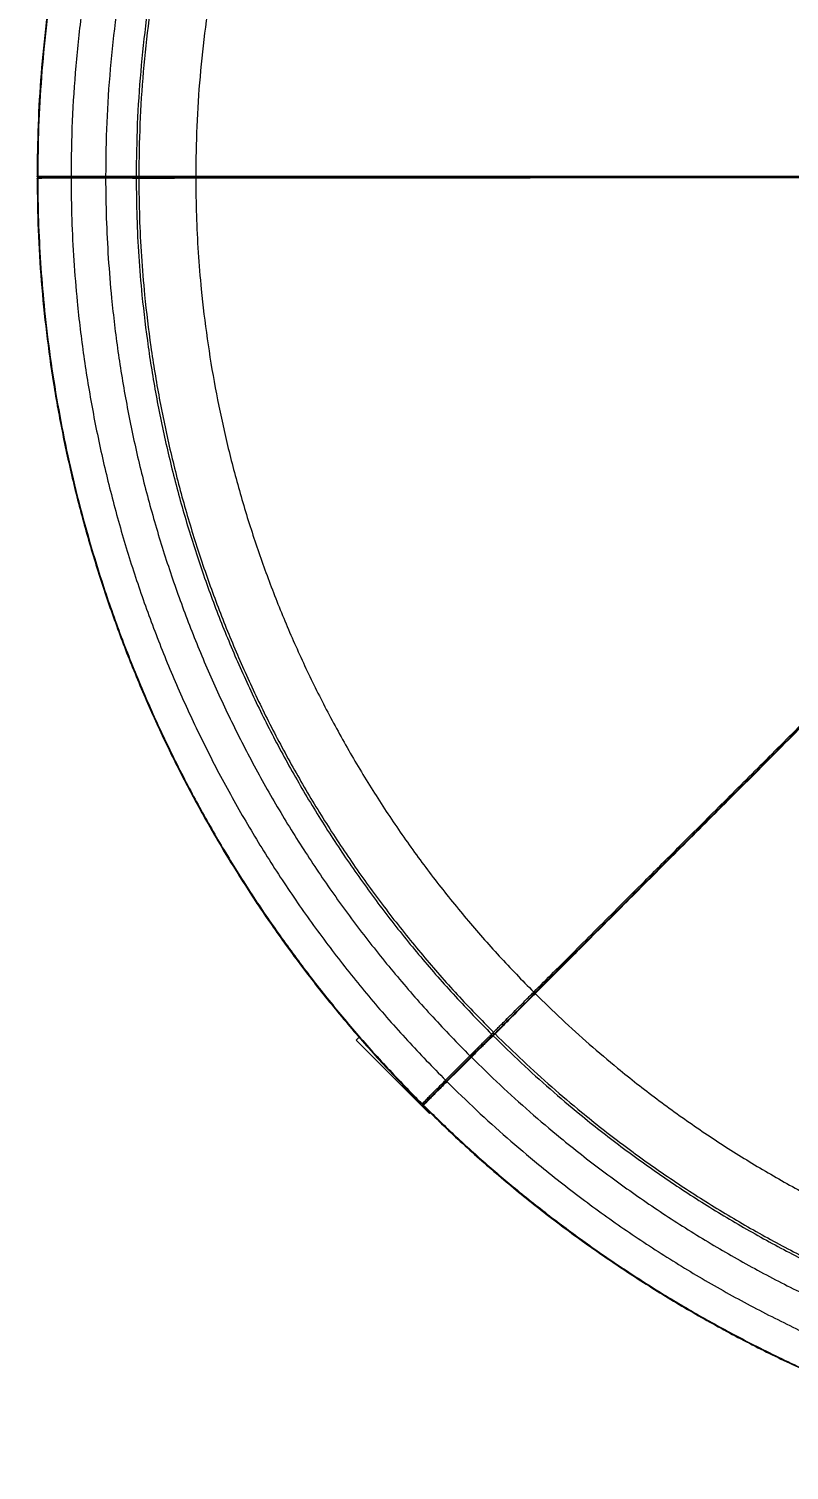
# Model space of a CAD drawing. Header units: millimetres. Extents: x -4205 to 5426, y -5663 to 3364.
# Drawn here: x -1367 to -927, y -2645 to -1811 of the extents above; entities that cross this region are included whole.
import ezdxf

# ---------------------------------------------------------------- set-up
doc = ezdxf.new("R2010")
doc.units = ezdxf.units.MM
for name, color, linetype in [('DIKOM_ОБЪЕКТ', 7, 'Continuous'), ('DIKOM_РАЗМЕР_ЗОНА', 7, 'Continuous'), ('DIKOM_РАЗМЕР_ОБЪЕКТА', 7, 'Continuous')]:
    doc.layers.add(name, color=color, linetype=linetype)
doc.styles.add('style1', font='arial.ttf', dxfattribs={"width": 0.8})
doc.dimstyles.new('1-50', dxfattribs={"dimtxt": 300, "dimasz": 200, "dimexe": 100, "dimexo": 0, "dimgap": 100, "dimtad": 1, "dimtxsty": 'style1', "dimcen": 200, "dimclrd": 7, "dimclre": 7, "dimclrt": 7, "dimadec": 1, "dimazin": 2, "dimtfac": 1, "dimtmove": 0, "dimatfit": 2, "dimfxl": 0, "dimlwd": 25, "dimlwe": 18, "dimarcsym": 0})

# ---------------------------------------------------------------- blocks, each defined once
blk = doc.blocks.new('*D10')
at = {"layer": 'Defpoints', "color": 0, "transparency": 16777216}
for p in [(2415.14, 14.15), (-2704.86, -50.85), (2415.14, -4979.31)]:
    blk.add_point(p, dxfattribs=at)
at = {"layer": 'DIKOM_РАЗМЕР_ОБЪЕКТА', "color": 7, "lineweight": 18, "transparency": 16777216}
for p, q in [((2415.14, 14.15), (2415.14, -5079.31)), ((-2704.86, -50.85), (-2704.86, -5079.31))]:
    blk.add_line(p, q, dxfattribs=at)
at = {"layer": 'DIKOM_РАЗМЕР_ОБЪЕКТА', "color": 7, "lineweight": 25, "transparency": 16777216}
blk.add_line((-2504.86, -4979.31), (2215.14, -4979.31), dxfattribs=at)
at = {"layer": 'DIKOM_РАЗМЕР_ОБЪЕКТА', "color": 7, "transparency": 16777216}
for points in [[(-2504.86, -4945.97), (-2504.86, -5012.64), (-2704.86, -4979.31)], [(2215.14, -4945.97), (2215.14, -5012.64), (2415.14, -4979.31)]]:
    blk.add_solid(points, dxfattribs=at)
at = {"layer": 'DIKOM_РАЗМЕР_ОБЪЕКТА', "color": 7, "transparency": 16777216, "insert": (-218.1, -4726.14), "char_height": 300, "attachment_point": 5, "style": 'style1'}
blk.add_mtext('5100', dxfattribs=at)
blk = doc.blocks.new('*D12')
at = {"layer": 'Defpoints', "color": 0, "transparency": 16777216}
for p in [(-4204.86, 38.23), (3915.14, 38.23), (3915.14, -5562.7)]:
    blk.add_point(p, dxfattribs=at)
at = {"layer": 'DIKOM_РАЗМЕР_ЗОНА', "color": 7, "lineweight": 18, "transparency": 16777216}
for p, q in [((-4204.86, 38.23), (-4204.86, -5662.7)), ((3915.14, 38.23), (3915.14, -5662.7))]:
    blk.add_line(p, q, dxfattribs=at)
at = {"layer": 'DIKOM_РАЗМЕР_ЗОНА', "color": 7, "lineweight": 25, "transparency": 16777216}
blk.add_line((-4004.86, -5562.7), (3715.14, -5562.7), dxfattribs=at)
at = {"layer": 'DIKOM_РАЗМЕР_ЗОНА', "color": 7, "transparency": 16777216}
for points in [[(-4004.86, -5529.36), (-4004.86, -5596.03), (-4204.86, -5562.7)], [(3715.14, -5529.36), (3715.14, -5596.03), (3915.14, -5562.7)]]:
    blk.add_solid(points, dxfattribs=at)
at = {"layer": 'DIKOM_РАЗМЕР_ЗОНА', "color": 7, "transparency": 16777216, "insert": (-144.86, -5309.52), "char_height": 300, "attachment_point": 5, "style": 'style1'}
blk.add_mtext('8100', dxfattribs=at)

msp = doc.modelspace()

# ---------------------------------------------------------------- linework, layer by layer
at = {"layer": 'DIKOM_ОБЪЕКТ', "color": 7, "linetype": 'Continuous', "lineweight": 15}
for p, q in [((-1362.507, -1895.852), (-1362.143, -1895.852)), ((-1362.142, -1897.189), (-1362.506, -1897.189)), ((-1361.462, -1896.611), (-1362.143, -1895.852)), ((-1361.708, -1896.694), (-1362.083, -1896.694)), ((-1342.859, -1895.852), (-1322.859, -1895.852)), ((-1342.858, -1896.595), (-1342.859, -1895.852)), ((-1322.858, -1896.592), (-1322.859, -1895.852)), ((-1322.858, -1896.591), (-1322.858, -1896.963)), ((-1322.853, -1896.963), (-1322.858, -1896.963)), ((-1305.827, -1896.58), (-1305.174, -1895.852)), ((-1305.174, -1895.852), (-1303.647, -1895.852)), ((-1303.645, -1897.198), (-1305.171, -1897.195)), ((-1304.408, -1896.7), (-1303.647, -1895.852)), ((-1177.79, -2395.949), (-1176.054, -2394.213)), ((-1099.471, -2392.464), (-1098.391, -2391.384)), ((-1099.421, -2393.391), (-1099.471, -2392.464)), ((-1097.439, -2392.334), (-1098.519, -2393.412)), ((-1098.329, -2392.521), (-1098.391, -2391.384)), ((-1135.364, -2438.375), (-1177.79, -2395.949)), ((-1126.118, -2419.111), (-1111.976, -2404.969)), ((-1111.516, -2405.428), (-1111.976, -2404.969)), ((-1125.586, -2419.642), (-1126.118, -2419.111)), ((-1140.012, -2433.004), (-1139.754, -2432.747)), ((-1138.481, -2432.815), (-1139.754, -2432.747)), ((-1138.851, -2433.035), (-1139.116, -2433.3)), ((-1134.915, -2437.926), (-1135.364, -2438.375))]:
    msp.add_line(p, q, dxfattribs=at)
at = {"layer": 'DIKOM_ОБЪЕКТ', "color": 7, "linetype": 'Continuous', "lineweight": 15, "flags": 128}
for points in [[(-1342.858, -1896.595), (-1342.858, -1896.6), (-1342.858, -1896.643), (-1342.858, -1896.724), (-1342.858, -1896.835), (-1342.859, -1896.969)], [(-1322.858, -1896.963), (-1332.859, -1896.966), (-1342.859, -1896.969)], [(-1322.858, -1896.591), (-1331.908, -1896.593), (-1342.858, -1896.594)], [(-1271.4, -1896.843), (-1271.324, -1896.736), (-1271.227, -1896.663), (-1271.118, -1896.629), (-1271.006, -1896.638), (-1270.901, -1896.69), (-1270.812, -1896.778), (-1270.746, -1896.897), (-1270.71, -1897.036)], [(-1111.453, -2405.491), (-1117.851, -2411.891), (-1125.593, -2419.635)], [(-1111.19, -2405.754), (-1118.259, -2412.827), (-1125.328, -2419.9)], [(-1138.808, -2433.692), (-1138.937, -2433.821), (-1139.065, -2433.949)]]:
    msp.add_lwpolyline(points, dxfattribs=at)
at = {"layer": 'DIKOM_ОБЪЕКТ', "color": 7, "linetype": 'Continuous', "lineweight": 15}
for centre, radius, start, end in [((-1364.442, -1896.751), 41.584, 359.897274, 0.219537), ((-1304.147, -1897.203), 0.502, 0.567163, 89.501528), ((-1074.552, -2369.239), 0.422, 46.921297, 132.793384), ((-1097.79, -2392.69), 0.5, 45.36708, 134.710662), ((-1140.084, -2434.329), 40.637, 44.876465, 45.206153), ((-1040.375, -2334.724), 100.299, 224.874325, 225.086702), ((-1009.193, -2303.762), 164.242, 224.870197, 225.000729)]:
    msp.add_arc(centre, radius, start, end, dxfattribs=at)
for points, knots in [([(-1140.956, -1359.646), (-1147.885, -1366.759), (-1161.739, -1380.98), (-1181.444, -1403.328), (-1200.318, -1426.374), (-1218.258, -1450.158), (-1235.256, -1474.621), (-1251.276, -1499.725), (-1266.289, -1525.419), (-1280.274, -1551.659), (-1293.226, -1578.435), (-1305.133, -1605.726), (-1315.967, -1633.481), (-1325.704, -1661.639), (-1334.33, -1690.154), (-1341.831, -1718.984), (-1348.196, -1748.086), (-1353.414, -1777.414), (-1357.481, -1806.905), (-1360.366, -1836.504), (-1362.172, -1866.16), (-1362.396, -1885.954), (-1362.507, -1895.852)], [0, 0, 0, 0, 0.0500351, 0.100049, 0.1501061, 0.2001341, 0.2501507, 0.3002058, 0.3501777, 0.4000937, 0.4500262, 0.5000465, 0.5501222, 0.6001483, 0.6501663, 0.7002266, 0.7502471, 0.8002696, 0.850316, 0.9002493, 0.9501199, 1, 1, 1, 1]), ([(-1140.697, -1359.903), (-1146.385, -1365.718), (-1157.761, -1377.348), (-1174.104, -1395.478), (-1190.514, -1414.812), (-1206.842, -1435.458), (-1222.986, -1457.443), (-1238.33, -1479.996), (-1252.854, -1503.085), (-1266.539, -1526.68), (-1280.133, -1552.185), (-1293.425, -1579.664), (-1306.188, -1609.174), (-1317.69, -1639.194), (-1327.547, -1668.589), (-1335.896, -1697.248), (-1342.877, -1725.092), (-1348.802, -1753.175), (-1353.659, -1781.467), (-1357.45, -1809.919), (-1360.142, -1838.496), (-1361.83, -1867.153), (-1362.038, -1886.286), (-1362.143, -1895.852)], [0, 0, 0, 0, 0.0410148, 0.0820225, 0.1230409, 0.1688716, 0.2147116, 0.2605472, 0.3063817, 0.3522221, 0.3980526, 0.4520788, 0.506093, 0.5601192, 0.6141339, 0.6623722, 0.7105991, 0.758838, 0.8070648, 0.8553032, 0.9035319, 0.9517679, 1, 1, 1, 1]), ([(-1126.907, -1373.383), (-1132.467, -1379.064), (-1143.585, -1390.425), (-1159.557, -1408.139), (-1176.723, -1428.364), (-1194.767, -1451.349), (-1213.37, -1477.264), (-1230.841, -1503.962), (-1247.143, -1531.383), (-1262.161, -1559.318), (-1275.887, -1587.694), (-1288.326, -1616.455), (-1299.535, -1645.712), (-1309.565, -1675.624), (-1318.366, -1706.138), (-1325.891, -1737.215), (-1332.066, -1768.585), (-1336.887, -1800.194), (-1340.312, -1831.98), (-1342.461, -1863.887), (-1342.726, -1885.197), (-1342.859, -1895.852)], [0, 0, 0, 0, 0.0411085, 0.0822097, 0.1233218, 0.1783011, 0.2332928, 0.2882721, 0.3432639, 0.3982432, 0.452253, 0.5062507, 0.5602601, 0.6142585, 0.6693692, 0.7244702, 0.7795799, 0.8346821, 0.8897903, 0.944894, 1, 1, 1, 1]), ([(-1112.761, -1387.522), (-1118.168, -1393.047), (-1128.982, -1404.098), (-1144.516, -1421.327), (-1161.215, -1441), (-1178.77, -1463.363), (-1196.87, -1488.578), (-1213.869, -1514.554), (-1229.73, -1541.234), (-1244.342, -1568.414), (-1257.697, -1596.022), (-1269.8, -1624.006), (-1280.706, -1652.473), (-1290.465, -1681.576), (-1299.028, -1711.266), (-1306.35, -1741.503), (-1312.358, -1772.024), (-1317.048, -1802.78), (-1320.381, -1833.706), (-1322.471, -1864.751), (-1322.73, -1885.485), (-1322.859, -1895.852)], [0, 0, 0, 0, 0.0410957, 0.0821843, 0.1232837, 0.1782655, 0.2332596, 0.2882412, 0.3432354, 0.398217, 0.4522292, 0.5062292, 0.560241, 0.6142415, 0.6693549, 0.724458, 0.7795702, 0.8346747, 0.8897854, 0.9448918, 1, 1, 1, 1]), ([(-1100.42, -1400.191), (-1105.672, -1405.562), (-1116.176, -1416.303), (-1131.268, -1433.048), (-1147.518, -1452.195), (-1164.624, -1473.986), (-1182.28, -1498.581), (-1198.861, -1523.919), (-1214.332, -1549.944), (-1228.585, -1576.457), (-1241.612, -1603.387), (-1253.418, -1630.683), (-1264.056, -1658.451), (-1273.576, -1686.839), (-1281.928, -1715.8), (-1289.07, -1745.294), (-1294.93, -1775.066), (-1299.506, -1805.066), (-1302.757, -1835.233), (-1304.796, -1865.515), (-1305.048, -1885.74), (-1305.174, -1895.852)], [0, 0, 0, 0, 0.0409579, 0.081909, 0.1228707, 0.1778783, 0.2328984, 0.2879058, 0.342926, 0.3979335, 0.4519712, 0.5059967, 0.5600339, 0.6140596, 0.669199, 0.7243283, 0.7794663, 0.8345969, 0.8897334, 0.9448658, 1, 1, 1, 1]), ([(-1099.341, -1401.273), (-1104.582, -1406.632), (-1115.062, -1417.349), (-1130.12, -1434.056), (-1146.334, -1453.161), (-1163.402, -1474.904), (-1181.019, -1499.445), (-1197.564, -1524.728), (-1213.002, -1550.696), (-1227.224, -1577.151), (-1240.223, -1604.023), (-1252.003, -1631.26), (-1262.618, -1658.967), (-1272.117, -1687.294), (-1280.451, -1716.191), (-1287.578, -1745.621), (-1293.425, -1775.328), (-1297.991, -1805.263), (-1301.235, -1835.365), (-1303.269, -1865.581), (-1303.521, -1885.762), (-1303.647, -1895.852)], [0, 0, 0, 0, 0.0409552, 0.0819033, 0.1228622, 0.1778704, 0.232891, 0.2878989, 0.3429196, 0.3979276, 0.4519658, 0.5059919, 0.5600296, 0.6140558, 0.6691957, 0.7243256, 0.7794644, 0.8345953, 0.8897324, 0.944865, 1, 1, 1, 1]), ([(-1075.938, -1424.447), (-1080.941, -1429.562), (-1090.945, -1439.79), (-1105.318, -1455.734), (-1120.785, -1473.958), (-1137.058, -1494.688), (-1153.847, -1518.076), (-1169.614, -1542.171), (-1184.327, -1566.918), (-1197.88, -1592.13), (-1210.268, -1617.738), (-1221.494, -1643.695), (-1231.611, -1670.1), (-1240.663, -1697.096), (-1248.605, -1724.635), (-1255.397, -1752.682), (-1260.97, -1780.993), (-1265.321, -1809.521), (-1268.412, -1838.208), (-1270.351, -1867.003), (-1270.591, -1886.236), (-1270.711, -1895.852)], [0, 0, 0, 0, 0.0410103, 0.0820133, 0.1230273, 0.1780251, 0.2330354, 0.2880329, 0.3430432, 0.3980409, 0.452069, 0.5060846, 0.5601126, 0.6141285, 0.6692583, 0.7243777, 0.7795057, 0.8346264, 0.8897533, 0.9448755, 1, 1, 1, 1]), ([(-1075.102, -1423.61), (-1071.306, -1427.406), (-1063.692, -1435.021), (-1051.428, -1447.286), (-1038.566, -1460.147), (-1025.111, -1473.602), (-1011.955, -1486.757), (-999.229, -1499.484), (-987.042, -1511.67), (-974.553, -1524.159), (-961.787, -1536.925), (-948.761, -1549.952), (-935.494, -1563.218), (-922.013, -1576.699), (-908.346, -1590.366), (-894.511, -1604.201), (-880.528, -1618.184), (-866.427, -1632.285), (-852.249, -1646.463), (-838.019, -1660.693), (-823.744, -1674.967), (-809.429, -1689.282), (-795.099, -1703.612), (-780.798, -1717.914), (-766.153, -1732.558), (-751.194, -1747.517), (-735.955, -1762.756), (-720.87, -1777.842), (-705.82, -1792.891), (-690.853, -1807.858), (-676.126, -1822.586), (-666.609, -1832.103), (-661.926, -1836.786)], [0, 0, 0, 0, 0.0381915, 0.0766048, 0.1150676, 0.1535304, 0.1919438, 0.2234415, 0.2549664, 0.2864915, 0.3179891, 0.3494838, 0.3810055, 0.4125273, 0.4440219, 0.4755165, 0.5070383, 0.5385601, 0.5700545, 0.6014538, 0.632853, 0.6643478, 0.6958693, 0.7273914, 0.7588861, 0.7930311, 0.8272106, 0.8613906, 0.8955355, 0.9307223, 0.9659092, 1, 1, 1, 1]), ([(-1361.74, -1896.721), (-1361.815, -1896.637), (-1361.974, -1896.459), (-1362.182, -1896.225), (-1362.362, -1896.021), (-1362.487, -1895.88), (-1362.501, -1895.861), (-1362.507, -1895.852)], [0, 0, 0, 0, 0.1910879, 0.4075339, 0.5957227, 0.7987476, 1, 1, 1, 1]), ([(-1362.506, -1897.189), (-1362.505, -1897.153), (-1362.502, -1897.093), (-1362.461, -1896.951), (-1362.369, -1896.82), (-1362.212, -1896.718), (-1362.119, -1896.705), (-1362.082, -1896.7)], [0, 0, 0, 0, 0.1760942, 0.2894492, 0.7043379, 0.8811123, 1, 1, 1, 1]), ([(-1362.506, -1897.189), (-1362.376, -1907.118), (-1362.117, -1926.97), (-1360.247, -1956.706), (-1357.298, -1986.348), (-1353.166, -2015.851), (-1347.887, -2045.169), (-1341.463, -2074.247), (-1333.911, -2103.032), (-1325.245, -2131.475), (-1315.47, -2159.567), (-1304.592, -2187.285), (-1292.627, -2214.571), (-1279.602, -2241.367), (-1265.538, -2267.629), (-1250.456, -2293.319), (-1234.378, -2318.398), (-1217.33, -2342.826), (-1199.353, -2366.556), (-1180.463, -2389.525), (-1160.77, -2411.772), (-1146.932, -2425.927), (-1140.012, -2433.004)], [0, 0, 0, 0, 0.0500349, 0.100049, 0.1501062, 0.2001339, 0.2501506, 0.3002057, 0.3501775, 0.4000938, 0.4500262, 0.5000463, 0.5501219, 0.6001483, 0.6501662, 0.7002269, 0.750247, 0.8002698, 0.8503157, 0.9002494, 0.95012, 1, 1, 1, 1]), ([(-1362.143, -1895.852), (-1362.061, -1895.852), (-1361.893, -1895.852), (-1360.78, -1895.852), (-1358.979, -1895.852), (-1356.471, -1895.852), (-1353.406, -1895.852), (-1349.981, -1895.852), (-1346.423, -1895.852), (-1344.024, -1895.852), (-1342.859, -1895.852)], [0, 0, 0, 0, 0.1167054, 0.2402405, 0.3687906, 0.5000008, 0.6312116, 0.7597595, 0.8832971, 1, 1, 1, 1]), ([(-1361.586, -1896.698), (-1361.606, -1896.694), (-1361.683, -1896.679), (-1361.819, -1896.713), (-1361.967, -1896.796), (-1362.072, -1896.92), (-1362.131, -1897.054), (-1362.138, -1897.145), (-1362.142, -1897.188)], [0, 0, 0, 0, 0.0744634, 0.2785987, 0.4827159, 0.6755093, 0.8490324, 1, 1, 1, 1]), ([(-1361.965, -1896.807), (-1362.002, -1896.846), (-1362.074, -1896.92), (-1362.132, -1897.057), (-1362.139, -1897.147), (-1362.142, -1897.189)], [0, 0, 0, 0, 0.3728434, 0.7078435, 1, 1, 1, 1]), ([(-1342.859, -1896.969), (-1344.104, -1896.97), (-1346.598, -1896.972), (-1350.195, -1896.986), (-1353.522, -1897.006), (-1356.446, -1897.033), (-1358.869, -1897.064), (-1360.675, -1897.101), (-1361.865, -1897.143), (-1362.049, -1897.173), (-1362.142, -1897.188)], [0, 0, 0, 0, 0.1248634, 0.2500672, 0.3746545, 0.4999958, 0.6246462, 0.749902, 0.874929, 1, 1, 1, 1]), ([(-1362.142, -1897.188), (-1362.052, -1905.322), (-1361.872, -1921.589), (-1360.609, -1945.965), (-1358.541, -1971.24), (-1355.488, -1997.385), (-1351.357, -2024.346), (-1346.26, -2051.143), (-1340.203, -2077.74), (-1333.196, -2104.1), (-1324.773, -2131.748), (-1314.742, -2160.577), (-1302.9, -2190.469), (-1289.806, -2219.829), (-1275.99, -2247.584), (-1261.629, -2273.752), (-1246.877, -2298.378), (-1231.208, -2322.425), (-1214.638, -2345.866), (-1197.199, -2368.664), (-1178.896, -2390.775), (-1159.826, -2412.232), (-1146.444, -2425.909), (-1139.754, -2432.747)], [0, 0, 0, 0, 0.0410148, 0.0820222, 0.1230408, 0.1688716, 0.2147115, 0.260547, 0.3063816, 0.3522221, 0.3980523, 0.4520787, 0.506093, 0.5601189, 0.6141335, 0.6623721, 0.7105987, 0.7588379, 0.8070648, 0.8553028, 0.9035319, 0.9517676, 1, 1, 1, 1]), ([(-1362.142, -1897.188), (-1362.142, -1897.188), (-1362.142, -1897.189), (-1362.142, -1897.189), (-1362.142, -1897.189)], [0, 0, 0, 0, 0.4999927, 1, 1, 1, 1]), ([(-1342.858, -1896.595), (-1342.971, -1896.595), (-1343.497, -1896.595), (-1344.81, -1896.595), (-1346.873, -1896.597), (-1349.117, -1896.601), (-1351.229, -1896.606), (-1353.07, -1896.612), (-1354.905, -1896.618), (-1356.546, -1896.627), (-1357.999, -1896.634), (-1359.241, -1896.643), (-1360.299, -1896.655), (-1361.047, -1896.667), (-1361.496, -1896.68), (-1361.556, -1896.687), (-1361.585, -1896.69)], [0, 0, 0, 0, 0.011629, 0.0542893, 0.1355916, 0.226287, 0.2944859, 0.3721837, 0.4443063, 0.5290631, 0.6040528, 0.6791389, 0.7642485, 0.8535406, 0.9295163, 1, 1, 1, 1]), ([(-1342.859, -1896.969), (-1342.773, -1904.917), (-1342.601, -1920.812), (-1341.369, -1944.631), (-1339.207, -1971.071), (-1335.712, -2000.084), (-1330.542, -2031.563), (-1324.018, -2062.794), (-1316.155, -2093.711), (-1307.021, -2124.083), (-1296.662, -2153.853), (-1285.121, -2182.986), (-1272.359, -2211.601), (-1258.301, -2239.844), (-1242.947, -2267.644), (-1226.294, -2294.94), (-1208.478, -2321.487), (-1189.536, -2347.248), (-1169.482, -2372.146), (-1148.439, -2396.226), (-1133.559, -2411.483), (-1126.118, -2419.111)], [0, 0, 0, 0, 0.0411082, 0.0822097, 0.1233216, 0.1783012, 0.2332929, 0.288272, 0.3432639, 0.398243, 0.4522528, 0.5062506, 0.56026, 0.6142583, 0.6693693, 0.7244701, 0.77958, 0.834682, 0.8897902, 0.944894, 1, 1, 1, 1]), ([(-1305.603, -1896.704), (-1305.66, -1896.697), (-1305.76, -1896.685), (-1306.268, -1896.67), (-1306.798, -1896.662), (-1307.535, -1896.651), (-1308.681, -1896.636), (-1310.427, -1896.626), (-1312.456, -1896.611), (-1314.31, -1896.604), (-1315.984, -1896.601), (-1317.683, -1896.596), (-1320.081, -1896.591), (-1321.958, -1896.591), (-1323.016, -1896.592)], [0, 0, 0, 0, 0.1015147, 0.1788707, 0.2334881, 0.2822454, 0.3826972, 0.4840981, 0.5856822, 0.6812843, 0.7267612, 0.7922652, 0.8828548, 1, 1, 1, 1]), ([(-1322.859, -1895.852), (-1321.791, -1895.852), (-1319.591, -1895.852), (-1316.328, -1895.852), (-1313.187, -1895.852), (-1310.376, -1895.852), (-1308.076, -1895.852), (-1306.424, -1895.852), (-1305.403, -1895.852), (-1305.249, -1895.852), (-1305.174, -1895.852)], [0, 0, 0, 0, 0.1167074, 0.240242, 0.3687881, 0.4999986, 0.6312111, 0.7597609, 0.8832946, 1, 1, 1, 1]), ([(-1322.858, -1896.963), (-1322.775, -1904.694), (-1322.607, -1920.154), (-1321.409, -1943.321), (-1319.305, -1969.041), (-1315.906, -1997.267), (-1310.875, -2027.895), (-1304.527, -2058.282), (-1296.877, -2088.364), (-1287.99, -2117.915), (-1277.911, -2146.881), (-1266.682, -2175.226), (-1254.265, -2203.067), (-1240.586, -2230.547), (-1225.647, -2257.595), (-1209.444, -2284.154), (-1192.11, -2309.984), (-1173.68, -2335.048), (-1154.167, -2359.273), (-1133.694, -2382.703), (-1119.216, -2397.547), (-1111.976, -2404.969)], [0, 0, 0, 0, 0.0410955, 0.082184, 0.1232838, 0.1782654, 0.2332595, 0.2882412, 0.3432353, 0.3982171, 0.4522292, 0.5062293, 0.5602412, 0.6142416, 0.6693547, 0.7244581, 0.7795704, 0.8346749, 0.8897854, 0.9448917, 1, 1, 1, 1]), ([(-1322.854, -1896.628), (-1322.854, -1896.615), (-1322.854, -1896.59), (-1322.854, -1896.595), (-1322.854, -1896.598)], [0, 0, 0, 0, 0.5247794, 1, 1, 1, 1]), ([(-1322.853, -1896.963), (-1322.853, -1896.924), (-1322.853, -1896.841), (-1322.854, -1896.731), (-1322.854, -1896.653), (-1322.854, -1896.634), (-1322.854, -1896.628)], [0, 0, 0, 0, 0.2584162, 0.5518042, 0.8744474, 1, 1, 1, 1]), ([(-1305.173, -1897.195), (-1305.258, -1897.179), (-1305.428, -1897.146), (-1306.521, -1897.104), (-1308.18, -1897.06), (-1310.401, -1897.027), (-1313.082, -1896.995), (-1316.124, -1896.979), (-1319.423, -1896.963), (-1321.707, -1896.963), (-1322.853, -1896.963)], [0, 0, 0, 0, 0.125607, 0.2502968, 0.3755154, 0.5005457, 0.625069, 0.7499993, 0.8746154, 1, 1, 1, 1]), ([(-1304.143, -1896.701), (-1304.398, -1896.7), (-1304.915, -1896.698), (-1305.422, -1896.699), (-1305.678, -1896.699)], [0, 0, 0, 0, 0.4951059, 1, 1, 1, 1]), ([(-1305.619, -1896.708), (-1305.579, -1896.712), (-1305.481, -1896.724), (-1305.348, -1896.806), (-1305.242, -1896.928), (-1305.182, -1897.063), (-1305.175, -1897.153), (-1305.171, -1897.195)], [0, 0, 0, 0, 0.1673195, 0.4029888, 0.6255232, 0.8260718, 1, 1, 1, 1]), ([(-1305.173, -1897.195), (-1305.089, -1904.707), (-1304.921, -1919.73), (-1303.753, -1942.241), (-1301.704, -1967.272), (-1298.391, -1994.776), (-1293.485, -2024.651), (-1287.292, -2054.293), (-1279.83, -2083.635), (-1271.161, -2112.46), (-1261.33, -2140.714), (-1250.376, -2168.364), (-1238.264, -2195.521), (-1224.922, -2222.326), (-1210.35, -2248.71), (-1194.545, -2274.616), (-1177.636, -2299.811), (-1159.659, -2324.26), (-1140.626, -2347.89), (-1120.655, -2370.744), (-1106.532, -2385.224), (-1099.471, -2392.464)], [0, 0, 0, 0, 0.0409581, 0.0819092, 0.1228709, 0.1778784, 0.2328988, 0.2879059, 0.3429262, 0.3979335, 0.4519711, 0.5059968, 0.5600342, 0.6140599, 0.6691992, 0.7243285, 0.7794666, 0.8345971, 0.8897334, 0.9448657, 1, 1, 1, 1]), ([(-1305.173, -1897.195), (-1305.173, -1897.195), (-1305.172, -1897.196), (-1305.172, -1897.195), (-1305.171, -1897.195)], [0, 0, 0, 0, 0.5016546, 1, 1, 1, 1]), ([(-1273.094, -1896.844), (-1275.028, -1896.844), (-1279.474, -1896.846), (-1285.432, -1896.85), (-1291.069, -1896.854), (-1295.743, -1896.858), (-1299.458, -1896.862), (-1302.27, -1896.866), (-1303.292, -1896.869), (-1303.803, -1896.87)], [0, 0, 0, 0, 0.1143021, 0.2626914, 0.4103314, 0.5570234, 0.7038346, 0.851805, 1, 1, 1, 1]), ([(-1303.647, -1895.852), (-1303.471, -1895.852), (-1303.119, -1895.852), (-1301.253, -1895.853), (-1298.493, -1895.852), (-1294.807, -1895.852), (-1290.154, -1895.852), (-1284.546, -1895.853), (-1278.134, -1895.852), (-1273.191, -1895.852), (-1270.711, -1895.852)], [0, 0, 0, 0, 0.1285721, 0.2581488, 0.3798821, 0.5016152, 0.6268852, 0.7521554, 0.8756336, 1, 1, 1, 1]), ([(-1270.71, -1897.036), (-1273.212, -1897.042), (-1278.217, -1897.053), (-1284.661, -1897.073), (-1290.258, -1897.093), (-1294.901, -1897.113), (-1298.614, -1897.133), (-1301.339, -1897.155), (-1303.14, -1897.174), (-1303.477, -1897.19), (-1303.645, -1897.198)], [0, 0, 0, 0, 0.1254704, 0.2509714, 0.3758404, 0.4999104, 0.6240828, 0.7492391, 0.8745892, 1, 1, 1, 1]), ([(-1303.645, -1897.198), (-1303.562, -1904.693), (-1303.394, -1919.681), (-1302.228, -1942.142), (-1300.184, -1967.117), (-1296.878, -1994.56), (-1291.982, -2024.371), (-1285.803, -2053.948), (-1278.358, -2083.226), (-1269.708, -2111.989), (-1259.898, -2140.182), (-1248.968, -2167.771), (-1236.882, -2194.869), (-1223.569, -2221.616), (-1209.028, -2247.942), (-1193.258, -2273.792), (-1176.386, -2298.933), (-1158.448, -2323.328), (-1139.456, -2346.907), (-1119.529, -2369.711), (-1105.437, -2384.16), (-1098.391, -2391.384)], [0, 0, 0, 0, 0.0409548, 0.0819031, 0.1228621, 0.1778701, 0.2328909, 0.2878987, 0.3429194, 0.3979274, 0.4519656, 0.5059916, 0.5600297, 0.6140558, 0.6691958, 0.7243254, 0.7794643, 0.8345953, 0.8897323, 0.9448649, 1, 1, 1, 1]), ([(-1271.115, -1896.629), (-1271.276, -1896.629), (-1271.87, -1896.63), (-1272.45, -1896.63), (-1272.874, -1896.631)], [0, 0, 0, 0, 0.2700124, 1, 1, 1, 1]), ([(-799.613, -1896.363), (-801.551, -1896.365), (-811.057, -1896.376), (-828.011, -1896.393), (-850.41, -1896.414), (-872.586, -1896.433), (-894.809, -1896.448), (-916.146, -1896.464), (-936.599, -1896.477), (-951.359, -1896.487), (-961.365, -1896.492), (-966.654, -1896.495), (-972.052, -1896.498), (-977.583, -1896.501), (-983.111, -1896.504), (-992.931, -1896.509), (-1008.717, -1896.518), (-1029.979, -1896.529), (-1052.211, -1896.539), (-1073.639, -1896.548), (-1094.613, -1896.558), (-1115.167, -1896.567), (-1135.114, -1896.574), (-1154.426, -1896.581), (-1173.076, -1896.59), (-1191.153, -1896.597), (-1206.218, -1896.601), (-1218.473, -1896.606), (-1227.864, -1896.61), (-1234.683, -1896.614), (-1239.285, -1896.615), (-1242.22, -1896.617), (-1245.714, -1896.618), (-1249.782, -1896.62), (-1254.403, -1896.621), (-1259.546, -1896.623), (-1265.189, -1896.625), (-1269.042, -1896.627), (-1271.063, -1896.628)], [0, 0, 0, 0, 0.011382, 0.0558014, 0.0982399, 0.1406831, 0.1831368, 0.2255635, 0.2628789, 0.3004731, 0.3104979, 0.3206395, 0.3310519, 0.3417478, 0.3527216, 0.3631749, 0.3989297, 0.4450631, 0.4888103, 0.5320902, 0.5754214, 0.6187183, 0.6620281, 0.7044661, 0.7468978, 0.7893486, 0.8317737, 0.8566844, 0.8813544, 0.9039392, 0.9103195, 0.9180951, 0.9275475, 0.9386787, 0.9514927, 0.9659854, 0.9821528, 1, 1, 1, 1]), ([(-1270.711, -1895.852), (-1265.343, -1895.852), (-1254.575, -1895.853), (-1237.23, -1895.853), (-1219.041, -1895.853), (-1200.012, -1895.853), (-1181.408, -1895.853), (-1163.409, -1895.853), (-1146.175, -1895.853), (-1128.514, -1895.853), (-1110.46, -1895.853), (-1092.037, -1895.853), (-1073.275, -1895.853), (-1054.211, -1895.852), (-1034.883, -1895.853), (-1015.316, -1895.853), (-995.542, -1895.853), (-975.6, -1895.852), (-955.549, -1895.853), (-935.425, -1895.853), (-915.237, -1895.852), (-894.993, -1895.851), (-874.727, -1895.852), (-854.502, -1895.852), (-833.792, -1895.852), (-812.637, -1895.852), (-791.086, -1895.852), (-769.751, -1895.852), (-748.47, -1895.852), (-727.294, -1895.852), (-706.222, -1895.853), (-685.47, -1895.852), (-671.997, -1895.852), (-665.26, -1895.852)], [0, 0, 0, 0, 0.0368324, 0.0738789, 0.110973, 0.148067, 0.1851133, 0.2154902, 0.2458934, 0.2762965, 0.3066733, 0.3370471, 0.3674472, 0.3978473, 0.4282211, 0.4585949, 0.488995, 0.519395, 0.5497688, 0.5800507, 0.6103325, 0.6407064, 0.6711065, 0.7015066, 0.7318805, 0.7648105, 0.7977739, 0.8307373, 0.8636673, 0.897602, 0.9315367, 0.9657684, 1, 1, 1, 1]), ([(-777.772, -1896.472), (-785.148, -1896.488), (-800.212, -1896.519), (-823.281, -1896.562), (-846.844, -1896.603), (-870.556, -1896.641), (-894.333, -1896.674), (-918.096, -1896.706), (-941.798, -1896.737), (-965.41, -1896.763), (-988.882, -1896.788), (-1012.142, -1896.813), (-1035.109, -1896.836), (-1057.736, -1896.856), (-1079.993, -1896.877), (-1101.832, -1896.897), (-1123.199, -1896.915), (-1144.027, -1896.93), (-1164.273, -1896.948), (-1183.881, -1896.964), (-1202.812, -1896.978), (-1221.017, -1896.993), (-1238.439, -1897.009), (-1255.116, -1897.022), (-1265.511, -1897.031), (-1270.71, -1897.036)], [0, 0, 0, 0, 0.0417236, 0.0852046, 0.1287434, 0.1723442, 0.2159446, 0.259476, 0.3029514, 0.3464748, 0.3900722, 0.4336665, 0.4772068, 0.5206802, 0.5641929, 0.6077808, 0.6513436, 0.6949377, 0.7384996, 0.7820921, 0.8256558, 0.8692443, 0.912812, 0.9563941, 1, 1, 1, 1]), ([(-1270.71, -1897.036), (-1270.631, -1904.19), (-1270.473, -1918.496), (-1269.362, -1939.934), (-1267.412, -1963.757), (-1264.261, -1989.921), (-1259.595, -2018.331), (-1253.706, -2046.518), (-1246.611, -2074.42), (-1238.367, -2101.831), (-1229.018, -2128.699), (-1218.602, -2154.992), (-1207.084, -2180.816), (-1194.397, -2206.306), (-1180.54, -2231.395), (-1165.51, -2256.03), (-1149.431, -2279.989), (-1132.336, -2303.238), (-1114.237, -2325.708), (-1095.247, -2347.441), (-1081.817, -2361.21), (-1075.102, -2368.095)], [0, 0, 0, 0, 0.0410102, 0.0820131, 0.1230269, 0.1780248, 0.2330352, 0.2880328, 0.3430431, 0.3980407, 0.4520689, 0.5060847, 0.5601123, 0.6141287, 0.6692583, 0.7243776, 0.7795059, 0.8346266, 0.8897531, 0.9448755, 1, 1, 1, 1]), ([(-1075.102, -2368.095), (-1071.306, -2364.299), (-1063.691, -2356.685), (-1051.426, -2344.42), (-1038.565, -2331.559), (-1025.11, -2318.103), (-1011.955, -2304.948), (-999.228, -2292.221), (-987.041, -2280.035), (-974.553, -2267.546), (-961.787, -2254.78), (-948.76, -2241.754), (-935.493, -2228.487), (-922.013, -2215.006), (-908.346, -2201.339), (-894.51, -2187.504), (-880.528, -2173.521), (-866.427, -2159.42), (-852.249, -2145.242), (-838.019, -2131.012), (-823.744, -2116.736), (-809.429, -2102.421), (-795.099, -2088.092), (-780.797, -2073.791), (-766.154, -2059.146), (-751.195, -2044.187), (-735.956, -2028.948), (-720.87, -2013.862), (-705.822, -1998.814), (-690.848, -1983.84), (-675.948, -1968.941), (-661.274, -1954.267), (-651.747, -1944.74), (-646.983, -1939.976)], [0, 0, 0, 0, 0.0368324, 0.0738788, 0.1109728, 0.1480669, 0.1851132, 0.2154901, 0.2458932, 0.2762964, 0.3066733, 0.337047, 0.367447, 0.3978472, 0.428221, 0.4585949, 0.4889949, 0.519395, 0.5497688, 0.5800505, 0.6103324, 0.6407062, 0.6711064, 0.7015064, 0.7318805, 0.7648105, 0.7977738, 0.8307373, 0.8636671, 0.8976019, 0.9315367, 0.9657684, 1, 1, 1, 1]), ([(-726.103, -2019.972), (-731.308, -2025.199), (-741.937, -2035.873), (-758.22, -2052.216), (-774.851, -2068.906), (-791.592, -2085.7), (-808.381, -2102.536), (-825.162, -2119.362), (-841.9, -2136.143), (-858.577, -2152.858), (-875.157, -2169.473), (-891.586, -2185.938), (-907.81, -2202.194), (-923.796, -2218.208), (-939.519, -2233.961), (-954.947, -2249.418), (-970.044, -2264.539), (-984.76, -2279.278), (-999.064, -2293.607), (-1012.917, -2307.483), (-1026.293, -2320.879), (-1039.156, -2333.762), (-1051.464, -2346.093), (-1063.248, -2357.895), (-1070.591, -2365.251), (-1074.264, -2368.931)], [0, 0, 0, 0, 0.0417234, 0.0852044, 0.1287432, 0.1723438, 0.2159444, 0.2594758, 0.3029512, 0.3464746, 0.3900722, 0.4336663, 0.4772065, 0.52068, 0.5641927, 0.6077808, 0.6513434, 0.6949376, 0.7384994, 0.7820921, 0.8256558, 0.8692442, 0.9128119, 0.9563939, 1, 1, 1, 1]), ([(-741.624, -2035.339), (-742.993, -2036.712), (-749.707, -2043.441), (-761.684, -2055.441), (-777.507, -2071.294), (-793.174, -2086.988), (-808.877, -2102.713), (-823.954, -2117.811), (-838.407, -2132.284), (-848.837, -2142.727), (-855.908, -2149.806), (-859.647, -2153.549), (-863.461, -2157.367), (-867.371, -2161.281), (-871.277, -2165.192), (-878.218, -2172.139), (-889.373, -2183.308), (-904.4, -2198.35), (-920.114, -2214.077), (-935.259, -2229.235), (-950.083, -2244.074), (-964.61, -2258.614), (-978.71, -2272.723), (-992.36, -2286.384), (-1005.542, -2299.578), (-1018.32, -2312.365), (-1028.969, -2323.021), (-1037.63, -2331.69), (-1044.268, -2338.334), (-1049.088, -2343.158), (-1052.341, -2346.413), (-1054.415, -2348.489), (-1056.885, -2350.96), (-1059.76, -2353.838), (-1063.026, -2357.107), (-1066.662, -2360.744), (-1070.651, -2364.737), (-1073.373, -2367.462), (-1074.802, -2368.892)], [0, 0, 0, 0, 0.0113821, 0.0558015, 0.09824, 0.1406833, 0.1831367, 0.2255637, 0.2628791, 0.300473, 0.310498, 0.3206394, 0.331052, 0.3417478, 0.3527216, 0.363175, 0.3989297, 0.445063, 0.4888103, 0.5320902, 0.5754213, 0.6187184, 0.6620282, 0.704466, 0.7468979, 0.7893485, 0.8317736, 0.8566845, 0.8813546, 0.9039392, 0.9103194, 0.9180951, 0.9275474, 0.9386787, 0.9514928, 0.9659853, 0.9821529, 1, 1, 1, 1]), ([(-1098.391, -2391.384), (-1098.267, -2391.26), (-1098.018, -2391.01), (-1096.698, -2389.691), (-1094.746, -2387.739), (-1092.14, -2385.133), (-1088.85, -2381.843), (-1084.885, -2377.878), (-1080.351, -2373.343), (-1076.856, -2369.848), (-1075.102, -2368.095)], [0, 0, 0, 0, 0.1285723, 0.2581485, 0.3798815, 0.5016152, 0.6268851, 0.7521548, 0.8756321, 1, 1, 1, 1]), ([(-1074.264, -2368.931), (-1076.029, -2370.704), (-1079.56, -2374.251), (-1084.102, -2378.822), (-1088.046, -2382.794), (-1091.315, -2386.091), (-1093.926, -2388.73), (-1095.838, -2390.673), (-1097.098, -2391.96), (-1097.325, -2392.209), (-1097.439, -2392.334)], [0, 0, 0, 0, 0.1254699, 0.2509701, 0.3758401, 0.4999093, 0.6240819, 0.7492389, 0.8745888, 1, 1, 1, 1]), ([(-1074.838, -2368.93), (-1074.952, -2369.043), (-1075.372, -2369.464), (-1075.781, -2369.875), (-1076.081, -2370.175)], [0, 0, 0, 0, 0.2700106, 1, 1, 1, 1]), ([(-1074.264, -2368.931), (-1069.15, -2373.933), (-1058.922, -2383.938), (-1042.977, -2398.311), (-1024.754, -2413.778), (-1004.024, -2430.051), (-980.636, -2446.84), (-956.541, -2462.607), (-931.794, -2477.32), (-906.582, -2490.873), (-880.973, -2503.261), (-855.016, -2514.487), (-828.611, -2524.604), (-801.616, -2533.656), (-774.077, -2541.598), (-746.03, -2548.39), (-717.719, -2553.962), (-689.191, -2558.314), (-660.504, -2561.405), (-631.708, -2563.344), (-612.476, -2563.584), (-602.859, -2563.704)], [0, 0, 0, 0, 0.0410101, 0.082013, 0.123027, 0.1780249, 0.2330353, 0.2880326, 0.3430432, 0.3980408, 0.4520689, 0.5060846, 0.5601125, 0.6141285, 0.6692582, 0.7243774, 0.7795057, 0.8346264, 0.8897531, 0.9448755, 1, 1, 1, 1]), ([(-1076.086, -2370.481), (-1077.453, -2371.849), (-1080.595, -2374.993), (-1084.805, -2379.209), (-1088.789, -2383.199), (-1092.091, -2386.506), (-1094.715, -2389.135), (-1096.693, -2391.12), (-1097.409, -2391.84), (-1097.766, -2392.198)], [0, 0, 0, 0, 0.1145228, 0.2632002, 0.4111261, 0.5581028, 0.705198, 0.8534552, 1, 1, 1, 1]), ([(-1111.976, -2404.969), (-1111.221, -2404.213), (-1109.665, -2402.658), (-1107.358, -2400.35), (-1105.136, -2398.129), (-1103.149, -2396.142), (-1101.523, -2394.516), (-1100.355, -2393.348), (-1099.633, -2392.626), (-1099.524, -2392.517), (-1099.471, -2392.464)], [0, 0, 0, 0, 0.116706, 0.2402422, 0.3687891, 0.5000011, 0.6312114, 0.7597601, 0.8832956, 1, 1, 1, 1]), ([(-1099.172, -2393.369), (-1099.217, -2393.404), (-1099.296, -2393.466), (-1099.666, -2393.816), (-1100.047, -2394.185), (-1100.575, -2394.698), (-1101.396, -2395.498), (-1102.639, -2396.724), (-1104.083, -2398.15), (-1105.399, -2399.455), (-1106.585, -2400.637), (-1107.789, -2401.835), (-1109.489, -2403.527), (-1110.816, -2404.854), (-1111.564, -2405.603)], [0, 0, 0, 0, 0.1015143, 0.1788696, 0.2334898, 0.2822455, 0.3826967, 0.4840988, 0.585682, 0.681285, 0.7267657, 0.7922656, 0.8828528, 1, 1, 1, 1]), ([(-1098.521, -2393.412), (-1098.592, -2393.461), (-1098.736, -2393.559), (-1099.538, -2394.302), (-1100.743, -2395.443), (-1102.336, -2396.991), (-1104.254, -2398.864), (-1106.416, -2401.003), (-1108.76, -2403.325), (-1110.376, -2404.94), (-1111.186, -2405.75)], [0, 0, 0, 0, 0.125607, 0.2502964, 0.375515, 0.5005473, 0.6250747, 0.7500028, 0.8746143, 1, 1, 1, 1]), ([(-1098.141, -2392.334), (-1098.323, -2392.515), (-1098.689, -2392.879), (-1099.048, -2393.238), (-1099.228, -2393.419)], [0, 0, 0, 0, 0.4951058, 1, 1, 1, 1]), ([(-1099.181, -2393.384), (-1099.149, -2393.358), (-1099.072, -2393.297), (-1098.919, -2393.261), (-1098.759, -2393.272), (-1098.621, -2393.325), (-1098.551, -2393.384), (-1098.519, -2393.412)], [0, 0, 0, 0, 0.1673705, 0.4029707, 0.625477, 0.8257957, 1, 1, 1, 1]), ([(-1098.521, -2393.412), (-1098.52, -2393.412), (-1098.52, -2393.412), (-1098.519, -2393.412), (-1098.519, -2393.412)], [0, 0, 0, 0, 0.5013186, 1, 1, 1, 1]), ([(-1098.52, -2393.412), (-1093.149, -2398.665), (-1082.408, -2409.169), (-1065.664, -2424.261), (-1046.516, -2440.511), (-1024.725, -2457.617), (-1000.13, -2475.272), (-974.792, -2491.854), (-948.767, -2507.325), (-922.255, -2521.578), (-895.325, -2534.605), (-868.028, -2546.411), (-840.261, -2557.049), (-811.872, -2566.569), (-782.912, -2574.921), (-753.418, -2582.063), (-723.646, -2587.923), (-693.646, -2592.499), (-663.479, -2595.75), (-633.197, -2597.789), (-612.972, -2598.041), (-602.859, -2598.167)], [0, 0, 0, 0, 0.0409581, 0.0819091, 0.1228708, 0.1778783, 0.2328984, 0.2879058, 0.3429259, 0.3979336, 0.4519712, 0.5059967, 0.560034, 0.6140598, 0.6691991, 0.7243283, 0.7794664, 0.834597, 0.8897334, 0.9448657, 1, 1, 1, 1]), ([(-1097.439, -2392.334), (-1092.08, -2397.575), (-1081.362, -2408.055), (-1064.656, -2423.113), (-1045.551, -2439.327), (-1023.808, -2456.395), (-999.266, -2474.012), (-973.983, -2490.557), (-948.015, -2505.995), (-921.56, -2520.217), (-894.688, -2533.216), (-867.451, -2544.996), (-839.745, -2555.611), (-811.418, -2565.11), (-782.52, -2573.444), (-753.09, -2580.571), (-723.383, -2586.418), (-693.448, -2590.984), (-663.347, -2594.227), (-633.131, -2596.262), (-612.95, -2596.514), (-602.859, -2596.64)], [0, 0, 0, 0, 0.0409551, 0.0819033, 0.1228622, 0.1778704, 0.2328909, 0.2878989, 0.3429196, 0.3979276, 0.4519658, 0.5059918, 0.5600297, 0.614056, 0.6691959, 0.7243256, 0.7794643, 0.8345953, 0.8897323, 0.9448651, 1, 1, 1, 1]), ([(-1111.423, -2405.514), (-1111.433, -2405.504), (-1111.451, -2405.487), (-1111.447, -2405.491), (-1111.445, -2405.493)], [0, 0, 0, 0, 0.5248378, 1, 1, 1, 1]), ([(-1111.186, -2405.75), (-1111.214, -2405.723), (-1111.273, -2405.664), (-1111.351, -2405.586), (-1111.406, -2405.532), (-1111.419, -2405.518), (-1111.423, -2405.514)], [0, 0, 0, 0, 0.2582206, 0.5517707, 0.8743328, 1, 1, 1, 1]), ([(-1111.186, -2405.75), (-1111.187, -2405.751), (-1111.188, -2405.752), (-1111.189, -2405.753), (-1111.19, -2405.754)], [0, 0, 0, 0, 0.5205443, 1, 1, 1, 1]), ([(-1111.19, -2405.754), (-1105.664, -2411.161), (-1094.614, -2421.975), (-1077.385, -2437.509), (-1057.711, -2454.208), (-1035.348, -2471.763), (-1010.134, -2489.863), (-984.158, -2506.862), (-957.478, -2522.723), (-930.298, -2537.335), (-902.689, -2550.689), (-874.705, -2562.793), (-846.239, -2573.699), (-817.135, -2583.458), (-787.446, -2592.021), (-757.209, -2599.343), (-726.687, -2605.35), (-695.932, -2610.041), (-665.005, -2613.374), (-633.961, -2615.464), (-613.227, -2615.723), (-602.859, -2615.852)], [0, 0, 0, 0, 0.0410958, 0.0821844, 0.1232838, 0.1782656, 0.2332596, 0.2882413, 0.3432355, 0.3982172, 0.4522292, 0.5062293, 0.5602412, 0.6142415, 0.6693549, 0.7244582, 0.7795702, 0.8346748, 0.8897853, 0.9448916, 1, 1, 1, 1]), ([(-1139.754, -2432.747), (-1139.696, -2432.689), (-1139.577, -2432.57), (-1138.79, -2431.783), (-1137.517, -2430.509), (-1135.743, -2428.736), (-1133.576, -2426.569), (-1131.154, -2424.147), (-1128.638, -2421.631), (-1126.942, -2419.935), (-1126.118, -2419.111)], [0, 0, 0, 0, 0.1167042, 0.2402384, 0.3687895, 0.500001, 0.6312105, 0.759755, 0.8832928, 1, 1, 1, 1]), ([(-1125.328, -2419.9), (-1126.208, -2420.781), (-1127.97, -2422.546), (-1130.504, -2425.1), (-1132.842, -2427.467), (-1134.891, -2429.554), (-1136.582, -2431.288), (-1137.834, -2432.592), (-1138.644, -2433.463), (-1138.754, -2433.614), (-1138.809, -2433.69)], [0, 0, 0, 0, 0.1248607, 0.2500669, 0.3746565, 0.4999967, 0.6246451, 0.7499016, 0.8749276, 1, 1, 1, 1]), ([(-1125.593, -2419.635), (-1125.672, -2419.715), (-1126.044, -2420.087), (-1126.972, -2421.016), (-1128.43, -2422.476), (-1130.014, -2424.066), (-1131.504, -2425.563), (-1132.801, -2426.868), (-1134.095, -2428.171), (-1135.249, -2429.337), (-1136.271, -2430.37), (-1137.142, -2431.254), (-1137.882, -2432.01), (-1138.403, -2432.548), (-1138.711, -2432.874), (-1138.749, -2432.922), (-1138.767, -2432.944)], [0, 0, 0, 0, 0.0116284, 0.0542866, 0.1355898, 0.2262873, 0.2944855, 0.3721832, 0.4443092, 0.5290634, 0.6040548, 0.6791376, 0.7642474, 0.8535404, 0.9295149, 1, 1, 1, 1]), ([(-1125.328, -2419.9), (-1119.647, -2425.46), (-1108.286, -2436.578), (-1090.573, -2452.549), (-1070.348, -2469.716), (-1047.362, -2487.76), (-1021.447, -2506.363), (-994.75, -2523.834), (-967.328, -2540.136), (-939.393, -2555.154), (-911.018, -2568.879), (-882.257, -2581.319), (-852.999, -2592.528), (-823.088, -2602.558), (-792.573, -2611.358), (-761.496, -2618.884), (-730.127, -2625.058), (-698.517, -2629.88), (-666.731, -2633.305), (-634.825, -2635.454), (-613.515, -2635.719), (-602.859, -2635.852)], [0, 0, 0, 0, 0.0411085, 0.0822097, 0.1233216, 0.178301, 0.2332927, 0.288272, 0.3432638, 0.3982431, 0.4522528, 0.5062506, 0.5602601, 0.6142583, 0.6693691, 0.72447, 0.7795797, 0.834682, 0.8897901, 0.944894, 1, 1, 1, 1]), ([(-1138.891, -2433.074), (-1138.99, -2433.068), (-1139.216, -2433.056), (-1139.518, -2433.039), (-1139.79, -2433.021), (-1139.977, -2433.01), (-1140, -2433.006), (-1140.012, -2433.004)], [0, 0, 0, 0, 0.174016, 0.3951005, 0.5872539, 0.7945209, 1, 1, 1, 1]), ([(-1139.065, -2433.949), (-1139.09, -2433.922), (-1139.13, -2433.878), (-1139.202, -2433.749), (-1139.23, -2433.591), (-1139.191, -2433.408), (-1139.134, -2433.333), (-1139.112, -2433.303)], [0, 0, 0, 0, 0.1760971, 0.2893889, 0.7043396, 0.8811956, 1, 1, 1, 1]), ([(-1139.065, -2433.949), (-1131.953, -2440.878), (-1117.732, -2454.732), (-1095.383, -2474.437), (-1072.338, -2493.311), (-1048.554, -2511.251), (-1024.09, -2528.249), (-998.987, -2544.269), (-973.293, -2559.282), (-947.053, -2573.267), (-920.277, -2586.219), (-892.985, -2598.126), (-865.231, -2608.96), (-837.073, -2618.697), (-808.558, -2627.323), (-779.728, -2634.824), (-750.625, -2641.189), (-721.298, -2646.407), (-691.806, -2650.474), (-662.207, -2653.359), (-632.551, -2655.165), (-612.757, -2655.389), (-602.859, -2655.5)], [0, 0, 0, 0, 0.0500353, 0.1000491, 0.1501063, 0.2001342, 0.2501509, 0.300206, 0.3501778, 0.4000937, 0.4500263, 0.5000465, 0.5501222, 0.6001485, 0.6501664, 0.7002268, 0.7502471, 0.8002698, 0.8503158, 0.9002492, 0.95012, 1, 1, 1, 1]), ([(-1138.762, -2432.951), (-1138.779, -2432.963), (-1138.844, -2433.007), (-1138.917, -2433.127), (-1138.962, -2433.29), (-1138.949, -2433.452), (-1138.896, -2433.589), (-1138.836, -2433.658), (-1138.809, -2433.69)], [0, 0, 0, 0, 0.0744208, 0.2785159, 0.4825922, 0.6753135, 0.8490457, 1, 1, 1, 1]), ([(-1138.952, -2433.296), (-1138.952, -2433.35), (-1138.951, -2433.453), (-1138.895, -2433.591), (-1138.836, -2433.66), (-1138.808, -2433.692)], [0, 0, 0, 0, 0.3724678, 0.7084364, 1, 1, 1, 1]), ([(-1138.809, -2433.69), (-1132.993, -2439.378), (-1121.364, -2450.754), (-1103.234, -2467.097), (-1083.9, -2483.507), (-1063.253, -2499.835), (-1041.268, -2515.979), (-1018.716, -2531.323), (-995.626, -2545.847), (-972.032, -2559.532), (-946.526, -2573.126), (-919.048, -2586.418), (-889.538, -2599.181), (-859.518, -2610.682), (-830.122, -2620.54), (-801.464, -2628.888), (-773.62, -2635.871), (-745.536, -2641.794), (-717.244, -2646.652), (-688.793, -2650.442), (-660.216, -2653.135), (-631.559, -2654.822), (-612.426, -2655.031), (-602.859, -2655.136)], [0, 0, 0, 0, 0.0410146, 0.0820224, 0.1230408, 0.1688716, 0.2147114, 0.260547, 0.3063817, 0.352222, 0.3980524, 0.4520787, 0.5060931, 0.560119, 0.6141336, 0.6623723, 0.710599, 0.758838, 0.8070649, 0.855303, 0.9035318, 0.9517677, 1, 1, 1, 1]), ([(-1138.809, -2433.69), (-1138.809, -2433.69), (-1138.808, -2433.691), (-1138.808, -2433.692), (-1138.808, -2433.692)], [0, 0, 0, 0, 0.4999672, 1, 1, 1, 1])]:
    msp.add_open_spline(points, degree=3, knots=knots, dxfattribs=at)

# ---------------------------------------------------------------- dimensions: what is measured, and where the dimension line sits
at = {"layer": 'DIKOM_РАЗМЕР_ЗОНА'}
dim = msp.add_linear_dim(base=(3915.141, -5562.697), p1=(-4204.859, 38.225), p2=(3915.141, 38.225), text='8100', dimstyle='1-50', dxfattribs=at)
dim.commit()
dim.dimension.update_dxf_attribs({"geometry": '*D12', "text_midpoint": (-144.859, -5562.697), "dimtype": 160})
at = {"layer": 'DIKOM_РАЗМЕР_ОБЪЕКТА'}
dim = msp.add_linear_dim(base=(2415.141, -4979.308), p1=(-2704.859, -50.852), p2=(2415.141, 14.148), text='5100', dimstyle='1-50', dxfattribs=at)
dim.commit()
dim.dimension.update_dxf_attribs({"geometry": '*D10', "text_midpoint": (-218.098, -4979.308), "dimtype": 160})

doc.saveas('drawing.dxf')
